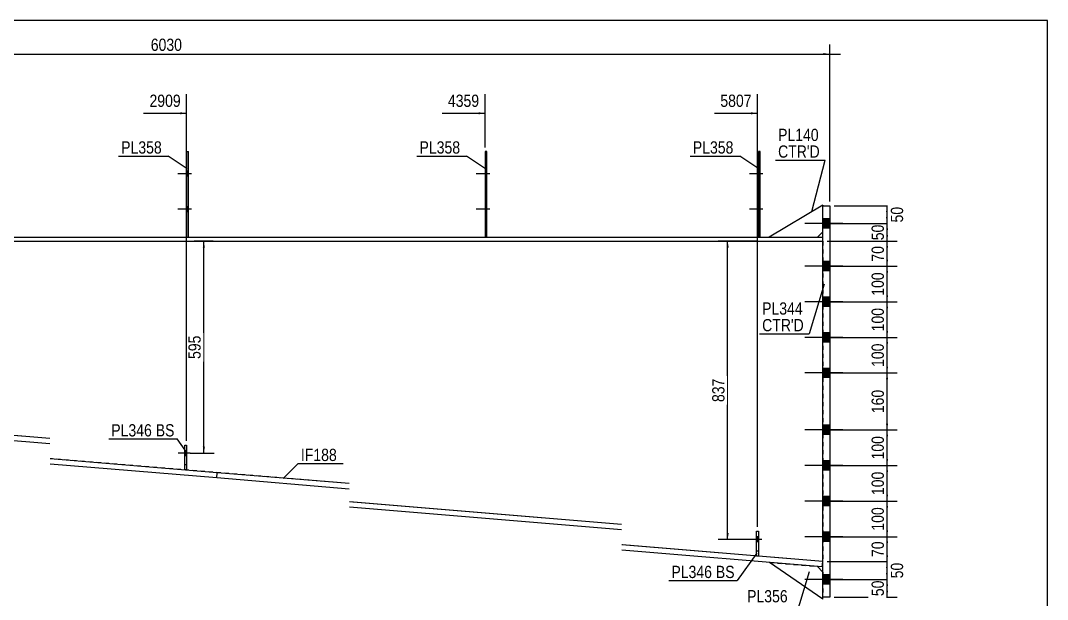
# Model space of a CAD drawing. Header units: millimetres. Extents: x -302 to 110, y -163 to 124.
# Drawn here: x -130.2 to 110.1, y -11.6 to 123.9 of the extents above; entities that cross this region are included whole.
import ezdxf

# ---------------------------------------------------------------- set-up
doc = ezdxf.new("R2010")
doc.units = ezdxf.units.MM
doc.linetypes.add('DXK_LINE_DOT1', pattern=[1.8814, 0.9407, -0.9407])
doc.linetypes.add('DXK_LINE_DOT2', pattern=[3.9198, 1.9599, -1.9599])
doc.styles.add('Arial Narrow', font='ARIALN.TTF', dxfattribs={"height": 0.2})

# ---------------------------------------------------------------- blocks, each defined once
blk = doc.blocks.new('Unknown-622306009-1210')
at = {"color": 5, "linetype": 'Continuous'}
for p, q in [((110.09, 123.93), (-299.91, 123.93)), ((110.09, -163.07), (110.09, 123.93))]:
    blk.add_line(p, q, dxfattribs=at)
blk = doc.blocks.new('Bolt-622306009-1785 - 1381')
at = {"color": 3, "linetype": 'DXK_LINE_DOT2'}
for p, q in [((-90.51, 22.62), (-93.26, 22.62)), ((-91.3, 23.2), (-91.72, 23.2)), ((-91.3, 22.04), (-91.72, 22.04))]:
    blk.add_line(p, q, dxfattribs=at)
blk = doc.blocks.new('Part-622306009-1448 - 1381')
at = {"color": 2, "linetype": 'Continuous'}
for p, q in [((-91.72, 18.7), (-91.72, 24.54)), ((-91.72, 24.54), (-91.3, 24.54)), ((-91.3, 24.54), (-91.3, 18.7)), ((-91.3, 18.7), (-91.72, 18.7))]:
    blk.add_line(p, q, dxfattribs=at)
at = {"color": 7, "linetype": 'DXK_LINE_DOT1'}
blk.add_line((-91.72, 19.95), (-91.3, 19.95), dxfattribs=at)
blk = doc.blocks.new('Part-622306009-1404 - 1381')
at = {"color": 2, "linetype": 'Continuous'}
for p, q in [((42.03, -1.47), (42.03, 4.36)), ((42.03, 4.36), (42.45, 4.36)), ((42.45, 4.36), (42.45, -1.47)), ((42.45, -1.47), (42.03, -1.47))]:
    blk.add_line(p, q, dxfattribs=at)
at = {"color": 7, "linetype": 'DXK_LINE_DOT1'}
blk.add_line((42.03, -0.22), (42.45, -0.22), dxfattribs=at)
blk = doc.blocks.new('Part-622306009-1687 - 1381')
at = {"color": 2, "linetype": 'Continuous'}
for p, q in [((57.52, -11.52), (45.07, -2.99)), ((56.28, -3.92), (57.52, -5.27)), ((57.52, -11.52), (57.52, -11.1))]:
    blk.add_line(p, q, dxfattribs=at)
at = {"color": 7, "linetype": 'DXK_LINE_DOT1'}
for p, q in [((45.07, -2.99), (56.28, -3.92)), ((57.52, -5.27), (57.52, -11.1))]:
    blk.add_line(p, q, dxfattribs=at)
blk = doc.blocks.new('Part-622306009-1426 - 1381')
at = {"color": 7, "linetype": 'DXK_LINE_DOT1'}
for p, q in [((42.03, -1.47), (42.03, 4.36)), ((42.03, 4.36), (42.45, 4.36)), ((42.45, 4.36), (42.45, -1.47)), ((42.45, -1.47), (42.03, -1.47))]:
    blk.add_line(p, q, dxfattribs=at)
blk = doc.blocks.new('Part-622306009-1470 - 1381')
at = {"color": 2, "linetype": 'Continuous'}
for p, q in [((-187.15, 73.23), (-123.32, 73.23)), ((-187.15, 72.23), (-123.32, 72.23)), ((-123.22, 73.23), (-53.29, 73.23)), ((-123.22, 72.23), (-53.29, 72.23)), ((-53.19, 73.23), (10.43, 73.23)), ((-53.19, 72.23), (10.43, 72.23)), ((10.53, 73.23), (57.52, 73.23)), ((10.53, 72.23), (57.52, 72.23))]:
    blk.add_line(p, q, dxfattribs=at)
at = {"color": 7, "linetype": 'DXK_LINE_DOT1'}
blk.add_line((57.52, 72.23), (57.52, 73.23), dxfattribs=at)
blk = doc.blocks.new('Part-622306009-1545 - 1381')
at = {"color": 2, "linetype": 'Continuous'}
for p, q in [((-249.33, 38.88), (-249.44, 37.63)), ((-187.25, 33.69), (-249.33, 38.88)), ((-187.25, 32.44), (-249.44, 37.63)), ((-123.32, 26.09), (-187.15, 31.41)), ((-123.32, 24.83), (-187.15, 30.16)), ((-84.12, 18.06), (-123.22, 21.33)), ((-84.23, 16.82), (-123.22, 20.07)), ((-84.23, 16.82), (-84.12, 18.06))]:
    blk.add_line(p, q, dxfattribs=at)
blk = doc.blocks.new('Part-622306009-1567 - 1381')
at = {"color": 2, "linetype": 'Continuous'}
for p, q in [((-84.23, 16.82), (-84.12, 18.06)), ((-53.29, 15.49), (-84.12, 18.06)), ((-53.29, 14.23), (-84.23, 16.82)), ((10.43, 5.91), (-53.19, 11.22)), ((10.43, 4.66), (-53.19, 9.97)), ((57.52, -2.77), (10.53, 1.15)), ((57.42, -4.02), (10.53, -0.1)), ((57.42, -4.02), (57.52, -2.77))]:
    blk.add_line(p, q, dxfattribs=at)
blk = doc.blocks.new('Part-622306009-1572 - 1381')
at = {"color": 7, "linetype": 'DXK_LINE_DOT1'}
for p, q in [((-187.15, 72.23), (-123.32, 72.23)), ((-123.22, 72.23), (-53.29, 72.23)), ((-53.19, 72.23), (10.43, 72.23)), ((10.53, 72.23), (57.52, 72.23)), ((57.52, 72.23), (57.52, -2.77)), ((-123.32, 26.09), (-187.15, 31.41)), ((-53.29, 15.49), (-123.22, 21.33)), ((10.43, 5.91), (-53.19, 11.22)), ((57.52, -2.77), (10.53, 1.15))]:
    blk.add_line(p, q, dxfattribs=at)
blk = doc.blocks.new('Bolt-622306009-1573 - 1381')
at = {"linetype": 'Continuous'}
for points in [[(57.52, 77.48), (57.52, 75.31), (59.19, 75.31), (59.19, 77.48)], [(57.52, 77.48), (57.52, 75.31), (59.19, 75.31), (59.19, 77.48)], [(57.52, 67.48), (57.52, 65.31), (59.19, 65.31), (59.19, 67.48)], [(57.52, 67.48), (57.52, 65.31), (59.19, 65.31), (59.19, 67.48)], [(57.52, 59.15), (57.52, 56.98), (59.19, 56.98), (59.19, 59.15)], [(57.52, 59.15), (57.52, 56.98), (59.19, 56.98), (59.19, 59.15)], [(57.52, 50.81), (57.52, 48.65), (59.19, 48.65), (59.19, 50.81)], [(57.52, 50.81), (57.52, 48.65), (59.19, 48.65), (59.19, 50.81)], [(57.52, 42.48), (57.52, 40.31), (59.19, 40.31), (59.19, 42.48)], [(57.52, 42.48), (57.52, 40.31), (59.19, 40.31), (59.19, 42.48)], [(57.52, 29.15), (57.52, 26.98), (59.19, 26.98), (59.19, 29.15)], [(57.52, 29.15), (57.52, 26.98), (59.19, 26.98), (59.19, 29.15)], [(57.52, 20.81), (57.52, 18.65), (59.19, 18.65), (59.19, 20.81)], [(57.52, 20.81), (57.52, 18.65), (59.19, 18.65), (59.19, 20.81)], [(57.52, 12.48), (57.52, 10.31), (59.19, 10.31), (59.19, 12.48)], [(57.52, 12.48), (57.52, 10.31), (59.19, 10.31), (59.19, 12.48)], [(57.52, 4.15), (57.52, 1.98), (59.19, 1.98), (59.19, 4.15)], [(57.52, 4.15), (57.52, 1.98), (59.19, 1.98), (59.19, 4.15)], [(57.52, -5.85), (57.52, -8.02), (59.19, -8.02), (59.19, -5.85)], [(57.52, -5.85), (57.52, -8.02), (59.19, -8.02), (59.19, -5.85)]]:
    blk.add_hatch(color=3, dxfattribs=at).paths.add_polyline_path(points)
at = {"color": 3, "linetype": 'Continuous'}
for p, q in [((59.19, 77.48), (57.52, 77.48)), ((59.19, 77.48), (57.52, 77.48)), ((62.18, 76.4), (53.36, 76.4)), ((62.18, 76.4), (53.36, 76.4)), ((59.19, 75.31), (57.52, 75.31)), ((59.19, 75.31), (57.52, 75.31)), ((59.19, 67.48), (57.52, 67.48)), ((59.19, 67.48), (57.52, 67.48)), ((62.18, 66.4), (53.36, 66.4)), ((62.18, 66.4), (53.36, 66.4)), ((59.19, 65.31), (57.52, 65.31)), ((59.19, 65.31), (57.52, 65.31)), ((62.18, 58.06), (53.36, 58.06)), ((62.18, 58.06), (53.36, 58.06)), ((59.19, 59.15), (57.52, 59.15)), ((59.19, 59.15), (57.52, 59.15)), ((59.19, 56.98), (57.52, 56.98)), ((59.19, 56.98), (57.52, 56.98)), ((59.19, 50.81), (57.52, 50.81)), ((59.19, 50.81), (57.52, 50.81)), ((62.18, 49.73), (53.36, 49.73)), ((62.18, 49.73), (53.36, 49.73)), ((59.19, 48.65), (57.52, 48.65)), ((59.19, 48.65), (57.52, 48.65)), ((62.18, 41.4), (53.36, 41.4)), ((62.18, 41.4), (53.36, 41.4)), ((59.19, 42.48), (57.52, 42.48)), ((59.19, 42.48), (57.52, 42.48)), ((59.19, 40.31), (57.52, 40.31)), ((59.19, 40.31), (57.52, 40.31)), ((59.19, 29.15), (57.52, 29.15)), ((59.19, 29.15), (57.52, 29.15)), ((62.18, 28.06), (53.36, 28.06)), ((62.18, 28.06), (53.36, 28.06)), ((59.19, 26.98), (57.52, 26.98)), ((59.19, 26.98), (57.52, 26.98)), ((62.18, 19.73), (53.36, 19.73)), ((62.18, 19.73), (53.36, 19.73)), ((59.19, 20.81), (57.52, 20.81)), ((59.19, 20.81), (57.52, 20.81)), ((59.19, 18.65), (57.52, 18.65)), ((59.19, 18.65), (57.52, 18.65)), ((59.19, 12.48), (57.52, 12.48)), ((59.19, 12.48), (57.52, 12.48)), ((62.18, 11.4), (53.36, 11.4)), ((62.18, 11.4), (53.36, 11.4)), ((59.19, 10.31), (57.52, 10.31)), ((59.19, 10.31), (57.52, 10.31)), ((62.18, 3.06), (53.36, 3.06)), ((62.18, 3.06), (53.36, 3.06)), ((59.19, 4.15), (57.52, 4.15)), ((59.19, 4.15), (57.52, 4.15)), ((59.19, 1.98), (57.52, 1.98)), ((59.19, 1.98), (57.52, 1.98)), ((62.18, -6.94), (53.36, -6.94)), ((62.18, -6.94), (53.36, -6.94)), ((59.19, -5.85), (57.52, -5.85)), ((59.19, -5.85), (57.52, -5.85)), ((59.19, -8.02), (57.52, -8.02)), ((59.19, -8.02), (57.52, -8.02))]:
    blk.add_line(p, q, dxfattribs=at)
blk = doc.blocks.new('Bolt-622306009-1574 - 1381')
at = {"linetype": 'Continuous'}
for points in [[(-21.07, 87.48), (-21.07, 88.65), (-21.48, 88.65), (-21.48, 87.48)], [(-21.07, 87.48), (-21.07, 88.65), (-21.48, 88.65), (-21.48, 87.48)], [(-21.07, 79.15), (-21.07, 80.31), (-21.48, 80.31), (-21.48, 79.15)], [(-21.07, 79.15), (-21.07, 80.31), (-21.48, 80.31), (-21.48, 79.15)]]:
    blk.add_hatch(color=3, dxfattribs=at).paths.add_polyline_path(points)
at = {"color": 3, "linetype": 'Continuous'}
for p, q in [((-20.4, 88.06), (-23.57, 88.06)), ((-20.4, 88.06), (-23.57, 88.06)), ((-21.07, 88.65), (-21.48, 88.65)), ((-21.07, 88.65), (-21.48, 88.65)), ((-21.07, 87.48), (-21.48, 87.48)), ((-21.07, 87.48), (-21.48, 87.48)), ((-20.4, 79.73), (-23.57, 79.73)), ((-20.4, 79.73), (-23.57, 79.73)), ((-21.07, 80.31), (-21.48, 80.31)), ((-21.07, 80.31), (-21.48, 80.31)), ((-21.07, 79.15), (-21.48, 79.15)), ((-21.07, 79.15), (-21.48, 79.15))]:
    blk.add_line(p, q, dxfattribs=at)
blk = doc.blocks.new('Part-622306009-1767 - 1381')
at = {"color": 2, "linetype": 'Continuous'}
for p, q in [((57.52, 80.73), (45.02, 73.23)), ((57.52, 80.73), (57.52, 80.56)), ((56.27, 73.23), (57.52, 74.48))]:
    blk.add_line(p, q, dxfattribs=at)
at = {"color": 7, "linetype": 'DXK_LINE_DOT1'}
for p, q in [((57.52, 74.48), (57.52, 80.56)), ((45.02, 73.23), (56.27, 73.23))]:
    blk.add_line(p, q, dxfattribs=at)
blk = doc.blocks.new('Bolt-622306009-1575 - 1381')
at = {"linetype": 'Continuous'}
for points in [[(42.87, 87.48), (42.87, 88.65), (42.45, 88.65), (42.45, 87.48)], [(42.87, 87.48), (42.87, 88.65), (42.45, 88.65), (42.45, 87.48)], [(42.87, 79.15), (42.87, 80.31), (42.45, 80.31), (42.45, 79.15)], [(42.87, 79.15), (42.87, 80.31), (42.45, 80.31), (42.45, 79.15)]]:
    blk.add_hatch(color=3, dxfattribs=at).paths.add_polyline_path(points)
at = {"color": 3, "linetype": 'Continuous'}
for p, q in [((43.53, 88.06), (40.37, 88.06)), ((43.53, 88.06), (40.37, 88.06)), ((42.87, 88.65), (42.45, 88.65)), ((42.87, 88.65), (42.45, 88.65)), ((42.87, 87.48), (42.45, 87.48)), ((42.87, 87.48), (42.45, 87.48)), ((43.53, 79.73), (40.37, 79.73)), ((43.53, 79.73), (40.37, 79.73)), ((42.87, 80.31), (42.45, 80.31)), ((42.87, 80.31), (42.45, 80.31)), ((42.87, 79.15), (42.45, 79.15)), ((42.87, 79.15), (42.45, 79.15))]:
    blk.add_line(p, q, dxfattribs=at)
blk = doc.blocks.new('Part-622306009-1602 - 1381')
at = {"color": 2, "linetype": 'Continuous'}
for p, q in [((-91.28, 73.23), (-91.28, 93.23)), ((-91.28, 93.23), (-90.86, 93.23)), ((-90.86, 73.23), (-90.86, 93.23))]:
    blk.add_line(p, q, dxfattribs=at)
at = {"color": 7, "linetype": 'DXK_LINE_DOT1'}
blk.add_line((-91.28, 73.23), (-90.86, 73.23), dxfattribs=at)
blk = doc.blocks.new('Part-622306009-1607 - 1381')
at = {"color": 2, "linetype": 'Continuous'}
for p, q in [((-21.07, 93.23), (-21.48, 93.23)), ((-21.48, 93.23), (-21.48, 73.23)), ((-21.07, 73.23), (-21.07, 93.23))]:
    blk.add_line(p, q, dxfattribs=at)
at = {"color": 7, "linetype": 'DXK_LINE_DOT1'}
blk.add_line((-21.48, 73.23), (-21.07, 73.23), dxfattribs=at)
blk = doc.blocks.new('Part-622306009-1612 - 1381')
at = {"color": 2, "linetype": 'Continuous'}
for p, q in [((42.87, 93.23), (42.45, 93.23)), ((42.45, 93.23), (42.45, 73.23)), ((42.87, 73.23), (42.87, 93.23))]:
    blk.add_line(p, q, dxfattribs=at)
at = {"color": 7, "linetype": 'DXK_LINE_DOT1'}
blk.add_line((42.45, 73.23), (42.87, 73.23), dxfattribs=at)
blk = doc.blocks.new('Part-622306009-1716 - 1381')
at = {"color": 2, "linetype": 'Continuous'}
for p, q in [((57.52, 80.56), (59.19, 80.56)), ((57.52, -11.1), (57.52, 80.56)), ((59.19, 80.56), (59.19, -11.1)), ((59.19, -11.1), (57.52, -11.1))]:
    blk.add_line(p, q, dxfattribs=at)
blk = doc.blocks.new('Part-622306009-1738 - 1381')
at = {"color": 7, "linetype": 'DXK_LINE_DOT1'}
for p, q in [((-91.72, 18.7), (-91.72, 24.54)), ((-91.72, 24.54), (-91.3, 24.54)), ((-91.3, 24.54), (-91.3, 18.7)), ((-91.3, 18.7), (-91.72, 18.7))]:
    blk.add_line(p, q, dxfattribs=at)
blk = doc.blocks.new('Bolt-622306009-1783 - 1381')
at = {"linetype": 'Continuous'}
for points in [[(-90.86, 87.48), (-90.86, 88.65), (-91.28, 88.65), (-91.28, 87.48)], [(-90.86, 87.48), (-90.86, 88.65), (-91.28, 88.65), (-91.28, 87.48)], [(-90.86, 79.15), (-90.86, 80.31), (-91.28, 80.31), (-91.28, 79.15)], [(-90.86, 79.15), (-90.86, 80.31), (-91.28, 80.31), (-91.28, 79.15)]]:
    blk.add_hatch(color=3, dxfattribs=at).paths.add_polyline_path(points)
at = {"color": 3, "linetype": 'Continuous'}
for p, q in [((-90.2, 88.06), (-93.36, 88.06)), ((-90.2, 88.06), (-93.36, 88.06)), ((-90.86, 88.65), (-91.28, 88.65)), ((-90.86, 88.65), (-91.28, 88.65)), ((-90.86, 87.48), (-91.28, 87.48)), ((-90.86, 87.48), (-91.28, 87.48)), ((-90.2, 79.73), (-93.36, 79.73)), ((-90.2, 79.73), (-93.36, 79.73)), ((-90.86, 80.31), (-91.28, 80.31)), ((-90.86, 80.31), (-91.28, 80.31)), ((-90.86, 79.15), (-91.28, 79.15)), ((-90.86, 79.15), (-91.28, 79.15))]:
    blk.add_line(p, q, dxfattribs=at)
blk = doc.blocks.new('Bolt-622306009-1784 - 1381')
at = {"linetype": 'Continuous'}
blk.add_hatch(color=3, dxfattribs=at).paths.add_polyline_path([(-91.3, 22.04), (-91.3, 23.2), (-91.72, 23.2), (-91.72, 22.04)])
at = {"color": 3, "linetype": 'Continuous'}
for p, q in [((-90.51, 22.62), (-93.26, 22.62)), ((-91.3, 23.2), (-91.72, 23.2)), ((-91.3, 22.04), (-91.72, 22.04))]:
    blk.add_line(p, q, dxfattribs=at)
blk = doc.blocks.new('Bolt-622306009-1787 - 1381')
at = {"linetype": 'Continuous'}
blk.add_hatch(color=3, dxfattribs=at).paths.add_polyline_path([(42.45, 1.86), (42.45, 3.03), (42.03, 3.03), (42.03, 1.86)])
at = {"color": 3, "linetype": 'Continuous'}
for p, q in [((43.24, 2.45), (40.49, 2.45)), ((42.45, 3.03), (42.03, 3.03)), ((42.45, 1.86), (42.03, 1.86))]:
    blk.add_line(p, q, dxfattribs=at)
blk = doc.blocks.new('Bolt-622306009-1788 - 1381')
at = {"color": 3, "linetype": 'DXK_LINE_DOT2'}
for p, q in [((43.24, 2.45), (40.49, 2.45)), ((42.45, 3.03), (42.03, 3.03)), ((42.45, 1.86), (42.03, 1.86))]:
    blk.add_line(p, q, dxfattribs=at)
blk = doc.blocks.new('StraightDimension-622306009-6659 - 1381')
at = {"linetype": 'Continuous'}
for points in [[(72.31, 74.9), (72.56, 76.4), (72.81, 74.9)], [(72.81, 73.73), (72.56, 72.23), (72.31, 73.73)]]:
    blk.add_hatch(color=7, dxfattribs=at).paths.add_polyline_path(points)
at = {"color": 7, "linetype": 'Continuous'}
for p, q in [((58.52, 76.4), (74.96, 76.4)), ((72.56, 72.23), (72.56, 76.4)), ((58.52, 72.23), (74.96, 72.23))]:
    blk.add_line(p, q, dxfattribs=at)
at = {"color": 0}
blk.add_wipeout([(72.41, 76.74), (68.21, 76.74), (68.21, 71.88), (72.41, 71.88)], dxfattribs=at)
at = {"color": 3, "style": 'Arial Narrow'}
blk.add_text('50', height=2.863, rotation=90.0002, dxfattribs=at).set_placement((71.81, 72.48))
blk = doc.blocks.new('StraightDimension-622306009-6664 - 1381')
at = {"linetype": 'Continuous'}
for points in [[(72.31, 39.9), (72.56, 41.4), (72.81, 39.9)], [(72.81, 29.56), (72.56, 28.06), (72.31, 29.56)]]:
    blk.add_hatch(color=7, dxfattribs=at).paths.add_polyline_path(points)
at = {"color": 7, "linetype": 'Continuous'}
for p, q in [((58.52, 41.4), (74.96, 41.4)), ((72.56, 28.06), (72.56, 41.4)), ((58.52, 28.06), (74.96, 28.06))]:
    blk.add_line(p, q, dxfattribs=at)
at = {"color": 0}
blk.add_wipeout([(72.41, 38.07), (68.21, 38.07), (68.21, 31.39), (72.41, 31.39)], dxfattribs=at)
at = {"color": 3, "style": 'Arial Narrow'}
blk.add_text('160', height=2.863, rotation=90.0002, dxfattribs=at).set_placement((71.81, 31.99))
blk = doc.blocks.new('StraightDimension-622306009-6670 - 1381')
at = {"linetype": 'Continuous'}
for points in [[(72.31, -8.44), (72.56, -6.94), (72.81, -8.44)], [(72.81, -9.6), (72.56, -11.1), (72.31, -9.6)]]:
    blk.add_hatch(color=7, dxfattribs=at).paths.add_polyline_path(points)
at = {"color": 7, "linetype": 'Continuous'}
for p, q in [((58.52, -6.94), (74.96, -6.94)), ((72.56, -11.1), (72.56, -6.94)), ((60.19, -11.1), (74.96, -11.1))]:
    blk.add_line(p, q, dxfattribs=at)
at = {"color": 0}
blk.add_wipeout([(72.41, -6.59), (68.21, -6.59), (68.21, -11.45), (72.41, -11.45)], dxfattribs=at)
at = {"color": 3, "style": 'Arial Narrow'}
blk.add_text('50', height=2.863, rotation=90.0002, dxfattribs=at).set_placement((71.81, -10.85))
blk = doc.blocks.new('StraightDimension-622306009-2062 - 1381')
at = {"linetype": 'Continuous'}
blk.add_hatch(color=7, dxfattribs=at).paths.add_polyline_path([(57.69, 116.32), (59.19, 116.07), (57.69, 115.82)])
at = {"color": 7, "linetype": 'Continuous'}
for p, q in [((59.19, 81.56), (59.19, 118.32)), ((-251.25, 116.07), (59.19, 116.07)), ((59.19, 116.07), (61.69, 116.07))]:
    blk.add_line(p, q, dxfattribs=at)
at = {"color": 0}
blk.add_wipeout([(-91.77, 116.22), (-91.77, 120.42), (-100.29, 120.42), (-100.29, 116.22)], dxfattribs=at)
at = {"color": 3, "style": 'Arial Narrow'}
blk.add_text('6030', height=2.863, dxfattribs=at).set_placement((-99.69, 116.82))
blk = doc.blocks.new('StraightDimension-622306009-2073 - 1381')
at = {"linetype": 'Continuous'}
for points in [[(-87.52, 70.73), (-87.27, 72.23), (-87.02, 70.73)], [(-87.02, 24.12), (-87.27, 22.62), (-87.52, 24.12)]]:
    blk.add_hatch(color=7, dxfattribs=at).paths.add_polyline_path(points)
at = {"color": 7, "linetype": 'Continuous'}
for p, q in [((-85.12, 72.23), (-89.52, 72.23)), ((-87.27, 22.62), (-87.27, 72.23)), ((-90.45, 22.62), (-84.87, 22.62))]:
    blk.add_line(p, q, dxfattribs=at)
at = {"color": 0}
blk.add_wipeout([(-87.42, 50.77), (-91.62, 50.77), (-91.62, 44.08), (-87.42, 44.08)], dxfattribs=at)
at = {"color": 3, "style": 'Arial Narrow'}
blk.add_text('595', height=2.863, rotation=90.0002, dxfattribs=at).set_placement((-88.02, 44.68))
blk = doc.blocks.new('StraightDimension-622306009-2146 - 1381')
at = {"linetype": 'Continuous'}
for points in [[(35.02, 70.73), (35.27, 72.23), (35.52, 70.73)], [(35.52, 3.95), (35.27, 2.45), (35.02, 3.95)]]:
    blk.add_hatch(color=7, dxfattribs=at).paths.add_polyline_path(points)
at = {"color": 7, "linetype": 'Continuous'}
for p, q in [((42.35, 72.23), (33.02, 72.23)), ((35.27, 2.45), (35.27, 72.23)), ((42.35, 2.45), (33.02, 2.45))]:
    blk.add_line(p, q, dxfattribs=at)
at = {"color": 0}
blk.add_wipeout([(35.12, 40.68), (30.92, 40.68), (30.92, 34), (35.12, 34)], dxfattribs=at)
at = {"color": 3, "style": 'Arial Narrow'}
blk.add_text('837', height=2.863, rotation=90.0002, dxfattribs=at).set_placement((34.52, 34.6))
blk = doc.blocks.new('StraightDimension-622306009-6658 - 1381')
at = {"linetype": 'Continuous'}
for points in [[(72.31, 79.06), (72.56, 80.56), (72.81, 79.06)], [(72.81, 77.9), (72.56, 76.4), (72.31, 77.9)]]:
    blk.add_hatch(color=7, dxfattribs=at).paths.add_polyline_path(points)
at = {"color": 7, "linetype": 'Continuous'}
for p, q in [((60.19, 80.56), (74.81, 80.56)), ((72.56, 76.4), (72.56, 80.56)), ((58.52, 76.4), (74.81, 76.4))]:
    blk.add_line(p, q, dxfattribs=at)
at = {"color": 0}
blk.add_wipeout([(76.91, 80.91), (72.71, 80.91), (72.71, 76.05), (76.91, 76.05)], dxfattribs=at)
at = {"color": 3, "style": 'Arial Narrow'}
blk.add_text('50', height=2.863, rotation=90.0002, dxfattribs=at).set_placement((76.31, 76.65))
blk = doc.blocks.new('StraightDimension-622306009-6660 - 1381')
at = {"linetype": 'Continuous'}
for points in [[(72.31, 70.73), (72.56, 72.23), (72.81, 70.73)], [(72.81, 67.9), (72.56, 66.4), (72.31, 67.9)]]:
    blk.add_hatch(color=7, dxfattribs=at).paths.add_polyline_path(points)
at = {"color": 7, "linetype": 'Continuous'}
for p, q in [((58.52, 72.23), (74.96, 72.23)), ((72.56, 66.4), (72.56, 72.23)), ((58.52, 66.4), (74.96, 66.4))]:
    blk.add_line(p, q, dxfattribs=at)
at = {"color": 0}
blk.add_wipeout([(72.41, 71.74), (68.21, 71.74), (68.21, 66.88), (72.41, 66.88)], dxfattribs=at)
at = {"color": 3, "style": 'Arial Narrow'}
blk.add_text('70', height=2.863, rotation=90.0002, dxfattribs=at).set_placement((71.81, 67.48))
blk = doc.blocks.new('StraightDimension-622306009-6661 - 1381')
at = {"linetype": 'Continuous'}
for points in [[(72.31, 64.9), (72.56, 66.4), (72.81, 64.9)], [(72.81, 59.56), (72.56, 58.06), (72.31, 59.56)]]:
    blk.add_hatch(color=7, dxfattribs=at).paths.add_polyline_path(points)
at = {"color": 7, "linetype": 'Continuous'}
for p, q in [((58.52, 66.4), (74.96, 66.4)), ((72.56, 58.06), (72.56, 66.4)), ((58.52, 58.06), (74.96, 58.06))]:
    blk.add_line(p, q, dxfattribs=at)
at = {"color": 0}
blk.add_wipeout([(72.41, 65.57), (68.21, 65.57), (68.21, 58.89), (72.41, 58.89)], dxfattribs=at)
at = {"color": 3, "style": 'Arial Narrow'}
blk.add_text('100', height=2.863, rotation=90.0002, dxfattribs=at).set_placement((71.81, 59.49))
blk = doc.blocks.new('StraightDimension-622306009-6662 - 1381')
at = {"linetype": 'Continuous'}
for points in [[(72.31, 56.56), (72.56, 58.06), (72.81, 56.56)], [(72.81, 51.23), (72.56, 49.73), (72.31, 51.23)]]:
    blk.add_hatch(color=7, dxfattribs=at).paths.add_polyline_path(points)
at = {"color": 7, "linetype": 'Continuous'}
for p, q in [((58.52, 58.06), (74.96, 58.06)), ((72.56, 49.73), (72.56, 58.06)), ((58.52, 49.73), (74.96, 49.73))]:
    blk.add_line(p, q, dxfattribs=at)
at = {"color": 0}
blk.add_wipeout([(72.41, 57.24), (68.21, 57.24), (68.21, 50.55), (72.41, 50.55)], dxfattribs=at)
at = {"color": 3, "style": 'Arial Narrow'}
blk.add_text('100', height=2.863, rotation=90.0002, dxfattribs=at).set_placement((71.81, 51.15))
blk = doc.blocks.new('StraightDimension-622306009-6663 - 1381')
at = {"linetype": 'Continuous'}
for points in [[(72.31, 48.23), (72.56, 49.73), (72.81, 48.23)], [(72.81, 42.9), (72.56, 41.4), (72.31, 42.9)]]:
    blk.add_hatch(color=7, dxfattribs=at).paths.add_polyline_path(points)
at = {"color": 7, "linetype": 'Continuous'}
for p, q in [((58.52, 49.73), (74.96, 49.73)), ((72.56, 41.4), (72.56, 49.73)), ((58.52, 41.4), (74.96, 41.4))]:
    blk.add_line(p, q, dxfattribs=at)
at = {"color": 0}
blk.add_wipeout([(72.41, 48.91), (68.21, 48.91), (68.21, 42.22), (72.41, 42.22)], dxfattribs=at)
at = {"color": 3, "style": 'Arial Narrow'}
blk.add_text('100', height=2.863, rotation=90.0002, dxfattribs=at).set_placement((71.81, 42.82))
blk = doc.blocks.new('StraightDimension-622306009-6665 - 1381')
at = {"linetype": 'Continuous'}
for points in [[(72.31, 26.56), (72.56, 28.06), (72.81, 26.56)], [(72.81, 21.23), (72.56, 19.73), (72.31, 21.23)]]:
    blk.add_hatch(color=7, dxfattribs=at).paths.add_polyline_path(points)
at = {"color": 7, "linetype": 'Continuous'}
for p, q in [((58.52, 28.06), (74.96, 28.06)), ((72.56, 19.73), (72.56, 28.06)), ((58.52, 19.73), (74.96, 19.73))]:
    blk.add_line(p, q, dxfattribs=at)
at = {"color": 0}
blk.add_wipeout([(72.41, 27.24), (68.21, 27.24), (68.21, 20.55), (72.41, 20.55)], dxfattribs=at)
at = {"color": 3, "style": 'Arial Narrow'}
blk.add_text('100', height=2.863, rotation=90.0002, dxfattribs=at).set_placement((71.81, 21.15))
blk = doc.blocks.new('StraightDimension-622306009-6666 - 1381')
at = {"linetype": 'Continuous'}
for points in [[(72.31, 18.23), (72.56, 19.73), (72.81, 18.23)], [(72.81, 12.9), (72.56, 11.4), (72.31, 12.9)]]:
    blk.add_hatch(color=7, dxfattribs=at).paths.add_polyline_path(points)
at = {"color": 7, "linetype": 'Continuous'}
for p, q in [((58.52, 19.73), (74.96, 19.73)), ((72.56, 11.4), (72.56, 19.73)), ((58.52, 11.4), (74.96, 11.4))]:
    blk.add_line(p, q, dxfattribs=at)
at = {"color": 0}
blk.add_wipeout([(72.41, 18.91), (68.21, 18.91), (68.21, 12.22), (72.41, 12.22)], dxfattribs=at)
at = {"color": 3, "style": 'Arial Narrow'}
blk.add_text('100', height=2.863, rotation=90.0002, dxfattribs=at).set_placement((71.81, 12.82))
blk = doc.blocks.new('StraightDimension-622306009-6667 - 1381')
at = {"linetype": 'Continuous'}
for points in [[(72.31, 9.9), (72.56, 11.4), (72.81, 9.9)], [(72.81, 4.57), (72.56, 3.07), (72.31, 4.57)]]:
    blk.add_hatch(color=7, dxfattribs=at).paths.add_polyline_path(points)
at = {"color": 7, "linetype": 'Continuous'}
for p, q in [((58.52, 11.4), (74.96, 11.4)), ((72.56, 3.07), (72.56, 11.4)), ((58.52, 3.07), (74.96, 3.07))]:
    blk.add_line(p, q, dxfattribs=at)
at = {"color": 0}
blk.add_wipeout([(72.41, 10.57), (68.21, 10.57), (68.21, 3.89), (72.41, 3.89)], dxfattribs=at)
at = {"color": 3, "style": 'Arial Narrow'}
blk.add_text('100', height=2.863, rotation=90.0002, dxfattribs=at).set_placement((71.81, 4.49))
blk = doc.blocks.new('StraightDimension-622306009-6668 - 1381')
at = {"linetype": 'Continuous'}
for points in [[(72.31, 1.57), (72.56, 3.07), (72.81, 1.57)], [(72.81, -1.27), (72.56, -2.77), (72.31, -1.27)]]:
    blk.add_hatch(color=7, dxfattribs=at).paths.add_polyline_path(points)
at = {"color": 7, "linetype": 'Continuous'}
for p, q in [((58.52, 3.07), (74.96, 3.07)), ((72.56, -2.77), (72.56, 3.07)), ((58.52, -2.77), (74.96, -2.77))]:
    blk.add_line(p, q, dxfattribs=at)
at = {"color": 0}
blk.add_wipeout([(72.41, 2.58), (68.21, 2.58), (68.21, -2.28), (72.41, -2.28)], dxfattribs=at)
at = {"color": 3, "style": 'Arial Narrow'}
blk.add_text('70', height=2.863, rotation=90.0002, dxfattribs=at).set_placement((71.81, -1.68))
blk = doc.blocks.new('StraightDimension-622306009-6669 - 1381')
at = {"linetype": 'Continuous'}
for points in [[(72.31, -4.27), (72.56, -2.77), (72.81, -4.27)], [(72.81, -5.44), (72.56, -6.94), (72.31, -5.44)]]:
    blk.add_hatch(color=7, dxfattribs=at).paths.add_polyline_path(points)
at = {"color": 7, "linetype": 'Continuous'}
for p, q in [((58.52, -2.77), (74.81, -2.77)), ((72.56, -6.94), (72.56, -2.77)), ((58.52, -6.94), (74.81, -6.94))]:
    blk.add_line(p, q, dxfattribs=at)
at = {"color": 0}
blk.add_wipeout([(76.91, -2.43), (72.71, -2.43), (72.71, -7.28), (76.91, -7.28)], dxfattribs=at)
at = {"color": 3, "style": 'Arial Narrow'}
blk.add_text('50', height=2.863, rotation=90.0002, dxfattribs=at).set_placement((76.31, -6.68))
blk = doc.blocks.new('StraightDimension-622306009-7460 - 1381')
at = {"linetype": 'Continuous'}
blk.add_hatch(color=7, dxfattribs=at).paths.add_polyline_path([(40.74, 102.46), (42.24, 102.21), (40.74, 101.96)])
at = {"color": 7, "linetype": 'Continuous'}
for p, q in [((42.24, 5.36), (42.24, 106.71)), ((32.18, 102.21), (42.24, 102.21))]:
    blk.add_line(p, q, dxfattribs=at)
at = {"color": 0}
blk.add_wipeout([(41.47, 103.11), (41.47, 107.31), (32.96, 107.31), (32.96, 103.11)], dxfattribs=at)
at = {"color": 3, "style": 'Arial Narrow'}
blk.add_text('5807', height=2.863, dxfattribs=at).set_placement((33.56, 103.71))
blk = doc.blocks.new('StraightDimension-622306009-7461 - 1381')
at = {"linetype": 'Continuous'}
blk.add_hatch(color=7, dxfattribs=at).paths.add_polyline_path([(-22.98, 102.46), (-21.48, 102.21), (-22.98, 101.96)])
at = {"color": 7, "linetype": 'Continuous'}
for p, q in [((-21.48, 94.23), (-21.48, 106.71)), ((-31.54, 102.21), (-21.48, 102.21))]:
    blk.add_line(p, q, dxfattribs=at)
at = {"color": 0}
blk.add_wipeout([(-22.26, 103.11), (-22.26, 107.31), (-30.77, 107.31), (-30.77, 103.11)], dxfattribs=at)
at = {"color": 3, "style": 'Arial Narrow'}
blk.add_text('4359', height=2.863, dxfattribs=at).set_placement((-30.17, 103.71))
blk = doc.blocks.new('StraightDimension-622306009-7462 - 1381')
at = {"linetype": 'Continuous'}
blk.add_hatch(color=7, dxfattribs=at).paths.add_polyline_path([(-92.8, 102.46), (-91.3, 102.21), (-92.8, 101.96)])
at = {"color": 7, "linetype": 'Continuous'}
for p, q in [((-91.3, 25.54), (-91.3, 106.71)), ((-101.36, 102.21), (-91.3, 102.21))]:
    blk.add_line(p, q, dxfattribs=at)
at = {"color": 0}
blk.add_wipeout([(-92.08, 103.11), (-92.08, 107.31), (-100.59, 107.31), (-100.59, 103.11)], dxfattribs=at)
at = {"color": 3, "style": 'Arial Narrow'}
blk.add_text('2909', height=2.863, dxfattribs=at).set_placement((-99.99, 103.71))
blk = doc.blocks.new('Mark-622306009-1598 - 1381')
at = {"color": 7, "linetype": 'Continuous'}
blk.add_line((-91.17, 89.21), (-95.6, 92.18), dxfattribs=at)
at = {"color": 0}
blk.add_wipeout([(-97.1, 92.78), (-97.1, 95.78), (-106.61, 95.78), (-106.61, 92.78)], dxfattribs=at)
blk.add_wipeout([(-97.1, 92.78), (-97.1, 95.78), (-106.61, 95.78), (-106.61, 92.78)], dxfattribs=at)
at = {"color": 7, "linetype": 'Continuous'}
blk.add_line((-107.21, 92.18), (-95.6, 92.18), dxfattribs=at)
at = {"color": 3, "style": 'Arial Narrow'}
blk.add_text('PL358', height=2.863, dxfattribs=at).set_placement((-106.61, 92.78))
blk = doc.blocks.new('Mark-622306009-1563 - 1381')
at = {"color": 0}
blk.add_wipeout([(-56.17, 20.79), (-56.17, 23.79), (-64.57, 23.79), (-64.57, 20.79)], dxfattribs=at)
blk.add_wipeout([(-56.17, 20.79), (-56.17, 23.79), (-64.57, 23.79), (-64.57, 20.79)], dxfattribs=at)
at = {"color": 7, "linetype": 'Continuous'}
for p, q in [((-68.71, 16.66), (-65.17, 20.19)), ((-65.17, 20.19), (-54.67, 20.19))]:
    blk.add_line(p, q, dxfattribs=at)
at = {"color": 3, "style": 'Arial Narrow'}
blk.add_text('IF188', height=2.863, dxfattribs=at).set_placement((-64.57, 20.79))
blk = doc.blocks.new('Mark-622306009-1603 - 1381')
at = {"color": 7, "linetype": 'Continuous'}
blk.add_line((-21.37, 89.21), (-25.8, 92.18), dxfattribs=at)
at = {"color": 0}
blk.add_wipeout([(-27.3, 92.78), (-27.3, 95.78), (-36.81, 95.78), (-36.81, 92.78)], dxfattribs=at)
blk.add_wipeout([(-27.3, 92.78), (-27.3, 95.78), (-36.81, 95.78), (-36.81, 92.78)], dxfattribs=at)
at = {"color": 7, "linetype": 'Continuous'}
blk.add_line((-37.41, 92.18), (-25.8, 92.18), dxfattribs=at)
at = {"color": 3, "style": 'Arial Narrow'}
blk.add_text('PL358', height=2.863, dxfattribs=at).set_placement((-36.81, 92.78))
blk = doc.blocks.new('MarkSet-622306009-2422 - 1381')
at = {"color": 0}
blk.add_wipeout([(-99.43, 26.55), (-99.43, 29.55), (-108.93, 29.55), (-108.93, 26.55)], dxfattribs=at)
blk.add_wipeout([(-99.43, 26.55), (-99.43, 29.55), (-108.93, 29.55), (-108.93, 26.55)], dxfattribs=at)
blk.add_wipeout([(-94.14, 26.55), (-94.14, 29.55), (-98.53, 29.55), (-98.53, 26.55)], dxfattribs=at)
blk.add_wipeout([(-94.14, 26.55), (-94.14, 29.55), (-98.53, 29.55), (-98.53, 26.55)], dxfattribs=at)
at = {"color": 7, "linetype": 'Continuous'}
for p in [(-109.53, 25.95), (-91.62, 23.37)]:
    blk.add_line(p, (-93.54, 25.95), dxfattribs=at)
at = {"color": 3, "style": 'Arial Narrow'}
for s, p in [('PL346', (-108.93, 26.55)), ('BS', (-98.53, 26.55))]:
    blk.add_text(s, height=2.863, dxfattribs=at).set_placement(p)
blk = doc.blocks.new('Mark-622306009-1608 - 1381')
at = {"color": 7, "linetype": 'Continuous'}
blk.add_line((42.56, 89.21), (38.13, 92.18), dxfattribs=at)
at = {"color": 0}
blk.add_wipeout([(36.63, 92.78), (36.63, 95.78), (27.13, 95.78), (27.13, 92.78)], dxfattribs=at)
blk.add_wipeout([(36.63, 92.78), (36.63, 95.78), (27.13, 95.78), (27.13, 92.78)], dxfattribs=at)
at = {"color": 7, "linetype": 'Continuous'}
blk.add_line((26.53, 92.18), (38.13, 92.18), dxfattribs=at)
at = {"color": 3, "style": 'Arial Narrow'}
blk.add_text('PL358', height=2.863, dxfattribs=at).set_placement((27.13, 92.78))
blk = doc.blocks.new('Mark-622306009-1683 - 1381')
at = {"color": 7, "linetype": 'Continuous'}
blk.add_line((54.36, -5.16), (50.82, -16.8), dxfattribs=at)
at = {"color": 0}
blk.add_wipeout([(49.32, -12.3), (49.32, -9.3), (39.82, -9.3), (39.82, -12.3)], dxfattribs=at)
blk.add_wipeout([(49.32, -12.3), (49.32, -9.3), (39.82, -9.3), (39.82, -12.3)], dxfattribs=at)
blk.add_wipeout([(49.58, -16.2), (49.58, -13.2), (39.82, -13.2), (39.82, -16.2)], dxfattribs=at)
blk.add_wipeout([(49.58, -16.2), (49.58, -13.2), (39.82, -13.2), (39.82, -16.2)], dxfattribs=at)
at = {"color": 7, "linetype": 'Continuous'}
blk.add_line((39.22, -16.8), (50.82, -16.8), dxfattribs=at)
at = {"color": 3, "style": 'Arial Narrow'}
blk.add_text('PL356', height=2.863, dxfattribs=at).set_placement((39.82, -12.3))
at = {"color": 1, "style": 'Arial Narrow'}
blk.add_text("CTR'D", height=2.863, dxfattribs=at).set_placement((39.82, -16.2))
blk = doc.blocks.new('Mark-622306009-1712 - 1381')
at = {"color": 7, "linetype": 'Continuous'}
blk.add_line((57.88, 62.21), (54.35, 50.57), dxfattribs=at)
at = {"color": 0}
blk.add_wipeout([(52.85, 55.07), (52.85, 58.07), (43.34, 58.07), (43.34, 55.07)], dxfattribs=at)
blk.add_wipeout([(52.85, 55.07), (52.85, 58.07), (43.34, 58.07), (43.34, 55.07)], dxfattribs=at)
blk.add_wipeout([(53.1, 51.17), (53.1, 54.17), (43.34, 54.17), (43.34, 51.17)], dxfattribs=at)
blk.add_wipeout([(53.1, 51.17), (53.1, 54.17), (43.34, 54.17), (43.34, 51.17)], dxfattribs=at)
at = {"color": 7, "linetype": 'Continuous'}
blk.add_line((42.74, 50.57), (54.35, 50.57), dxfattribs=at)
at = {"color": 3, "style": 'Arial Narrow'}
blk.add_text('PL344', height=2.863, dxfattribs=at).set_placement((43.34, 55.07))
at = {"color": 1, "style": 'Arial Narrow'}
blk.add_text("CTR'D", height=2.863, dxfattribs=at).set_placement((43.34, 51.17))
blk = doc.blocks.new('Mark-622306009-1763 - 1381')
at = {"color": 0}
blk.add_wipeout([(56.57, 95.72), (56.57, 98.72), (47.07, 98.72), (47.07, 95.72)], dxfattribs=at)
blk.add_wipeout([(56.57, 95.72), (56.57, 98.72), (47.07, 98.72), (47.07, 95.72)], dxfattribs=at)
blk.add_wipeout([(56.82, 91.82), (56.82, 94.82), (47.07, 94.82), (47.07, 91.82)], dxfattribs=at)
blk.add_wipeout([(56.82, 91.82), (56.82, 94.82), (47.07, 94.82), (47.07, 91.82)], dxfattribs=at)
at = {"color": 7, "linetype": 'Continuous'}
for p in [(46.47, 91.22), (55, 79.21)]:
    blk.add_line(p, (58.07, 91.22), dxfattribs=at)
at = {"color": 3, "style": 'Arial Narrow'}
blk.add_text('PL140', height=2.863, dxfattribs=at).set_placement((47.07, 95.72))
at = {"color": 1, "style": 'Arial Narrow'}
blk.add_text("CTR'D", height=2.863, dxfattribs=at).set_placement((47.07, 91.82))
blk = doc.blocks.new('MarkSet-622306009-2428 - 1381')
at = {"color": 0}
blk.add_wipeout([(31.61, -6.61), (31.61, -3.61), (22.11, -3.61), (22.11, -6.61)], dxfattribs=at)
blk.add_wipeout([(31.61, -6.61), (31.61, -3.61), (22.11, -3.61), (22.11, -6.61)], dxfattribs=at)
blk.add_wipeout([(36.89, -6.61), (36.89, -3.61), (32.51, -3.61), (32.51, -6.61)], dxfattribs=at)
blk.add_wipeout([(36.89, -6.61), (36.89, -3.61), (32.51, -3.61), (32.51, -6.61)], dxfattribs=at)
at = {"color": 7, "linetype": 'Continuous'}
for p in [(42.11, -0.82), (21.51, -7.21)]:
    blk.add_line(p, (37.49, -7.21), dxfattribs=at)
at = {"color": 3, "style": 'Arial Narrow'}
for s, p in [('PL346', (22.11, -6.61)), ('BS', (32.51, -6.61))]:
    blk.add_text(s, height=2.863, dxfattribs=at).set_placement(p)

msp = doc.modelspace()

# ---------------------------------------------------------------- block references
for name in ['Unknown-622306009-1210', 'Part-622306009-1602 - 1381', 'Part-622306009-1607 - 1381', 'Part-622306009-1612 - 1381', 'Bolt-622306009-1783 - 1381', 'Bolt-622306009-1574 - 1381', 'Bolt-622306009-1575 - 1381', 'Part-622306009-1767 - 1381', 'Part-622306009-1716 - 1381', 'Bolt-622306009-1573 - 1381', 'Part-622306009-1470 - 1381', 'Part-622306009-1572 - 1381', 'Part-622306009-1545 - 1381', 'Part-622306009-1448 - 1381', 'Part-622306009-1738 - 1381', 'Bolt-622306009-1785 - 1381', 'Bolt-622306009-1784 - 1381', 'Part-622306009-1567 - 1381', 'Bolt-622306009-1787 - 1381', 'Bolt-622306009-1788 - 1381', 'Part-622306009-1404 - 1381', 'Part-622306009-1426 - 1381', 'Part-622306009-1687 - 1381']:
    msp.add_blockref(name, (0, 0))

# ---------------------------------------------------------------- next in the draw order: block references
for name in ['StraightDimension-622306009-6659 - 1381', 'StraightDimension-622306009-2073 - 1381', 'StraightDimension-622306009-2146 - 1381', 'StraightDimension-622306009-6664 - 1381', 'Mark-622306009-1563 - 1381', 'Mark-622306009-1683 - 1381', 'StraightDimension-622306009-6670 - 1381']:
    msp.add_blockref(name, (0, 0))

# ---------------------------------------------------------------- next in the draw order: block references
for name in ['StraightDimension-622306009-2062 - 1381', 'StraightDimension-622306009-6660 - 1381', 'StraightDimension-622306009-6665 - 1381', 'MarkSet-622306009-2428 - 1381']:
    msp.add_blockref(name, (0, 0))

# ---------------------------------------------------------------- next in the draw order: block references
for name in ['StraightDimension-622306009-7462 - 1381', 'StraightDimension-622306009-7461 - 1381', 'StraightDimension-622306009-7460 - 1381', 'StraightDimension-622306009-6658 - 1381', 'StraightDimension-622306009-6661 - 1381', 'StraightDimension-622306009-6666 - 1381']:
    msp.add_blockref(name, (0, 0))

# ---------------------------------------------------------------- next in the draw order: block references
for name in ['Mark-622306009-1763 - 1381', 'Mark-622306009-1598 - 1381', 'Mark-622306009-1603 - 1381', 'Mark-622306009-1608 - 1381', 'StraightDimension-622306009-6662 - 1381', 'MarkSet-622306009-2422 - 1381', 'StraightDimension-622306009-6667 - 1381']:
    msp.add_blockref(name, (0, 0))

# ---------------------------------------------------------------- next in the draw order: block references
for name in ['StraightDimension-622306009-6663 - 1381', 'StraightDimension-622306009-6668 - 1381']:
    msp.add_blockref(name, (0, 0))

# ---------------------------------------------------------------- next in the draw order: block references
for name in ['Mark-622306009-1712 - 1381', 'StraightDimension-622306009-6669 - 1381']:
    msp.add_blockref(name, (0, 0))

doc.saveas('drawing.dxf')
